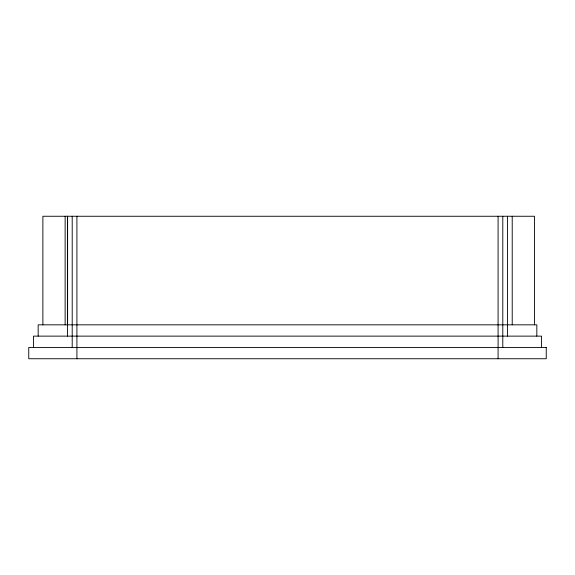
<?xml version="1.0" encoding="UTF-8"?>
<svg xmlns="http://www.w3.org/2000/svg" width="575" height="575" viewBox="0 0 575 575"><rect width="100%" height="100%" fill="white"/><g stroke="black" fill="none" stroke-linecap="round" stroke-linejoin="round"><path stroke-width="0.86" d="M541.542 347.437L541.542 336.131L33.458 336.131L33.458 347.437M536.827 336.131L536.827 324.832L38.173 324.832L38.173 336.131M534.477 324.832L534.477 216.257L42.881 216.257L42.881 324.832M512.217 216.257L512.217 324.832M507.509 216.257L507.509 336.131M502.794 216.257L502.794 347.437M498.087 216.257L498.087 358.743M76.913 216.257L76.913 358.743M72.206 216.257L72.206 347.437M67.613 216.257L67.613 324.832M67.491 216.257L67.491 336.131M65.14 216.257L65.14 324.832M546.25 347.437L28.75 347.437L28.75 358.743L546.25 358.743L546.25 347.437"/></g></svg>
